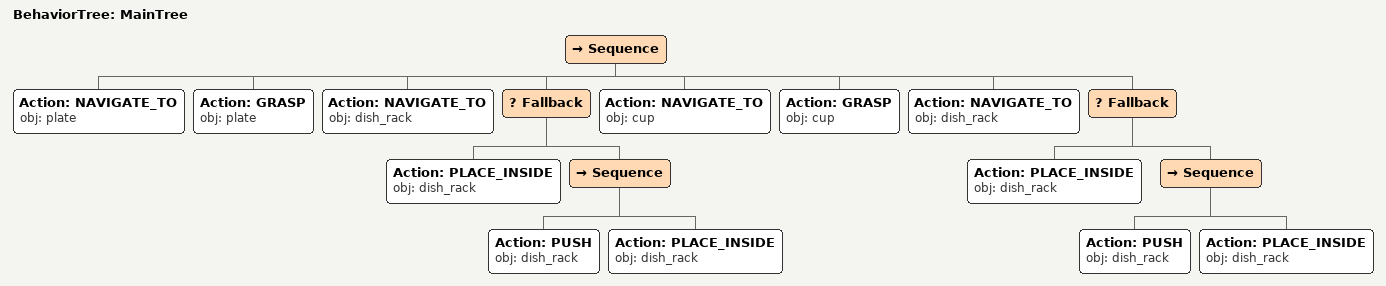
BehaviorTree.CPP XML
<root main_tree_to_execute="MainTree">
  <BehaviorTree ID="MainTree">
    <Sequence>
      <!-- Navigate to plate -->
      <Action ID="NAVIGATE_TO" obj="plate" />
      <!-- Grasp plate -->
      <Action ID="GRASP" obj="plate" />
      <!-- Navigate to dish_rack -->
      <Action ID="NAVIGATE_TO" obj="dish_rack" />
      <!-- Fallback: if PLACE_INSIDE dish_rack fails, try PUSH to reposition -->
      <Fallback>
        <!-- Place inside dish_rack -->
        <Action ID="PLACE_INSIDE" obj="dish_rack" />
        <Sequence>
          <!-- Push dish_rack forward toward front edge of table -->
          <Action ID="PUSH" obj="dish_rack" />
          <!-- Place inside dish_rack -->
          <Action ID="PLACE_INSIDE" obj="dish_rack" />
        </Sequence>
      </Fallback>

      <!-- Navigate to cup -->
      <Action ID="NAVIGATE_TO" obj="cup" />
      <!-- Grasp cup -->
      <Action ID="GRASP" obj="cup" />
      <!-- Navigate to dish_rack -->
      <Action ID="NAVIGATE_TO" obj="dish_rack" />
      <!-- Fallback: if PLACE_INSIDE dish_rack fails, try PUSH to reposition -->
      <Fallback>
        <!-- Place inside dish_rack -->
        <Action ID="PLACE_INSIDE" obj="dish_rack" />
        <Sequence>
          <!-- Push dish_rack forward toward front edge of table -->
          <Action ID="PUSH" obj="dish_rack" />
          <!-- Place inside dish_rack -->
          <Action ID="PLACE_INSIDE" obj="dish_rack" />
        </Sequence>
      </Fallback>

    </Sequence>
  </BehaviorTree>
</root>
